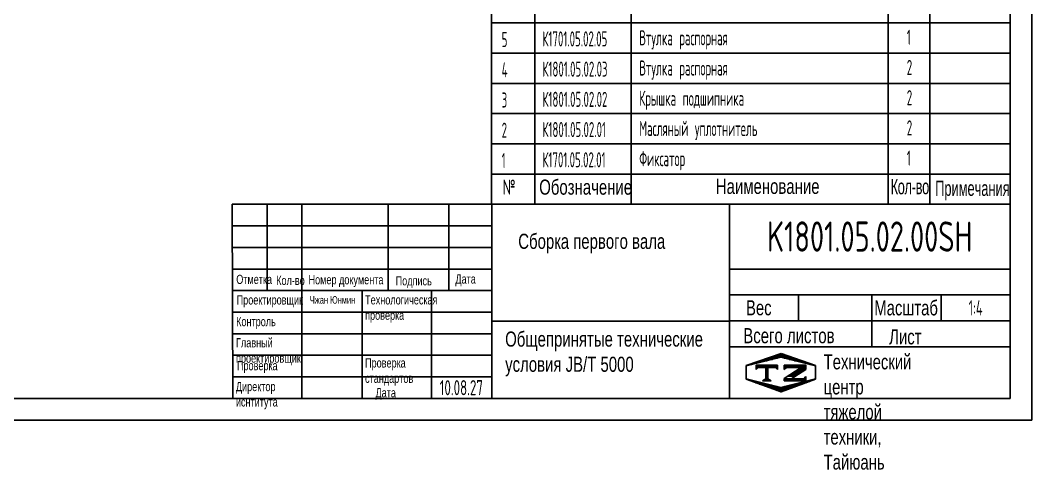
# Model space of a CAD drawing. Header units: millimetres. Extents: x 1710 to 3390, y 493 to 1727.
# Drawn here: x 2454 to 3390, y 493 to 910 of the extents above; entities that cross this region are included whole.
import ezdxf
from ezdxf.enums import TextEntityAlignment as Align

# ---------------------------------------------------------------- set-up
doc = ezdxf.new("R2010")
doc.units = ezdxf.units.MM
doc.header["$LTSCALE"] = 40
doc.linetypes.add('G', pattern=[2, 1.25, -0.25, 0.25, -0.25])
for name, color, linetype in [('01', 7, 'Continuous'), ('02', 1, 'Continuous'), ('05', 4, 'G'), ('11', 3, 'Continuous'), ('THICK', 7, 'Continuous')]:
    doc.layers.add(name, color=color, linetype=linetype)
doc.styles.add('HZLIB', font='TXT.shx', dxfattribs={"width": 0.5, "height": 14})
doc.styles.get("Standard").update_dxf_attribs({"font": 'isocp', "width": 0.707, "bigfont": 'intecad.shx'})

# ---------------------------------------------------------------- blocks, each defined once
blk = doc.blocks.new('*U52')
at = {"layer": '01'}
for points in [[(415, 5), (415, 292)], [(25, 5), (415, 5)]]:
    blk.add_lwpolyline(points, dxfattribs=at)
at = {"layer": '02'}
for points in [[(420, 0), (420, 297)], [(0, 0), (420, 0)]]:
    blk.add_lwpolyline(points, dxfattribs=at)
blk = doc.blocks.new('*X79')
at = {"color": 0}
for p, q in [((127.06, 7.8), (132.06, 7.8)), ((127.06, 7.5), (132.06, 7.5)), ((127.06, 7.2), (127.32, 7.2)), ((130.62, 7.2), (132.06, 7.2)), ((127.84, 5.4), (129.64, 5.4)), ((128.3, 5.7), (130.1, 5.7)), ((128.77, 6), (130.57, 6)), ((129.23, 6.3), (131.04, 6.3)), ((129.7, 6.6), (131.51, 6.6)), ((130.16, 6.9), (131.98, 6.9))]:
    blk.add_line(p, q, dxfattribs=at)
blk = doc.blocks.new('*X80')
at = {"color": 0}
for p, q in [((127.06, 4.8), (132.06, 4.8)), ((131.84, 5.1), (132.06, 5.1)), ((127.06, 4.5), (132.06, 4.5))]:
    blk.add_line(p, q, dxfattribs=at)
blk = doc.blocks.new('*X78')
at = {"color": 0}
for p, q in [((122.82, 4.8), (123.24, 4.8)), ((122.34, 4.5), (123.72, 4.5))]:
    blk.add_line(p, q, dxfattribs=at)
blk = doc.blocks.new('*X77')
at = {"color": 0}
for p, q in [((120.53, 7.8), (125.53, 7.8)), ((120.53, 7.5), (125.53, 7.5)), ((120.53, 7.2), (120.79, 7.2)), ((125.27, 7.2), (125.53, 7.2))]:
    blk.add_line(p, q, dxfattribs=at)
blk = doc.blocks.new('*X76')
at = {"color": 0}
for p, q in [((123.24, 9.6), (125.52, 9.6)), ((124.1, 9.9), (128.52, 9.9)), ((124.97, 10.2), (127.67, 10.2)), ((125.83, 10.5), (126.82, 10.5)), ((127.02, 9.6), (129.37, 9.6)), ((118.22, 7.8), (118.32, 7.8)), ((118.22, 7.5), (118.27, 7.5)), ((118.22, 7.2), (118.27, 7.2)), ((118.94, 8.1), (119.52, 8.1)), ((119.8, 8.4), (120.72, 8.4)), ((120.66, 8.7), (121.92, 8.7)), ((121.52, 9), (123.12, 9)), ((122.38, 9.3), (124.32, 9.3)), ((128.22, 9.3), (130.22, 9.3)), ((129.42, 9), (131.07, 9)), ((130.62, 8.7), (131.92, 8.7)), ((131.82, 8.4), (132.77, 8.4)), ((133.02, 8.1), (133.62, 8.1)), ((134.22, 7.8), (134.32, 7.8)), ((134.27, 7.5), (134.32, 7.5)), ((134.27, 7.2), (134.32, 7.2)), ((118.22, 6.9), (118.27, 6.9)), ((118.22, 6.6), (118.27, 6.6)), ((118.22, 6.3), (118.27, 6.3)), ((118.22, 6), (118.27, 6)), ((118.22, 5.7), (118.27, 5.7)), ((118.22, 5.4), (118.27, 5.4)), ((118.22, 5.1), (118.27, 5.1)), ((118.22, 4.8), (118.27, 4.8)), ((134.27, 6.9), (134.32, 6.9)), ((134.27, 6.6), (134.32, 6.6)), ((134.27, 6.3), (134.32, 6.3)), ((134.27, 6), (134.32, 6)), ((134.27, 5.7), (134.32, 5.7)), ((134.27, 5.4), (134.32, 5.4)), ((134.27, 5.1), (134.32, 5.1)), ((134.27, 4.8), (134.32, 4.8)), ((118.79, 4.5), (119.42, 4.5)), ((119.61, 4.2), (120.62, 4.2)), ((120.43, 3.9), (121.82, 3.9)), ((121.26, 3.6), (123.02, 3.6)), ((122.08, 3.3), (124.22, 3.3)), ((122.91, 3), (125.42, 3)), ((123.73, 2.7), (128.89, 2.7)), ((124.55, 2.4), (128.07, 2.4)), ((127.12, 3), (129.7, 3)), ((128.32, 3.3), (130.51, 3.3)), ((129.52, 3.6), (131.32, 3.6)), ((130.72, 3.9), (132.14, 3.9)), ((131.92, 4.2), (132.95, 4.2)), ((133.12, 4.5), (133.76, 4.5)), ((125.38, 2.1), (127.26, 2.1)), ((126.2, 1.8), (126.45, 1.8))]:
    blk.add_line(p, q, dxfattribs=at)

msp = doc.modelspace()

# ---------------------------------------------------------------- linework, layer by layer
for p, q in [((2890.37534, 1299.14417), (2890.37534, 739.14425)), ((2930.37533, 1299.14417), (2930.37533, 739.14425)), ((3019.47543, 1299.14417), (3019.47543, 739.14425)), ((3257.37027, 1299.14417), (3257.37027, 739.14425)), ((3296.10673, 1299.14417), (3296.10673, 739.14425)), ((3370.37534, 1299.14417), (3370.37534, 739.14425)), ((2890.37534, 907.14423), (3370.37534, 907.14423)), ((2890.37534, 879.14423), (3370.37534, 879.14423)), ((2890.37534, 851.14423), (3370.37534, 851.14423)), ((2890.37534, 823.14424), (3370.37534, 823.14424)), ((2890.37534, 795.14424), (3370.37534, 795.14424)), ((2890.37534, 767.14425), (3370.37534, 767.14425)), ((2890.37534, 739.14425), (3370.37534, 739.14425))]:
    msp.add_line(p, q)
at = {"layer": '01'}
msp.add_line((2650.20515, 739.14425), (2650.7509, 559.23813), dxfattribs=at)
at = {"layer": 'THICK'}
for p, q in [((2650.20515, 739.14425), (3370.37534, 739.14425)), ((2682.72386, 739.05748), (2682.72386, 739.14425)), ((2682.7342, 659.18597), (2682.7342, 739.14425)), ((2714.71751, 559.23813), (2714.71751, 739.14425)), ((2794.67579, 659.18597), (2794.67579, 739.14425)), ((2850.64658, 659.18597), (2850.64658, 739.14425)), ((2890.62571, 559.23813), (2890.62571, 739.14425)), ((3110.51096, 559.23813), (3110.51096, 739.14425)), ((3370.37534, 559.23813), (3370.37534, 739.14425)), ((2650.7509, 679.17554), (2890.62571, 679.17554)), ((3110.51096, 679.17554), (3370.37534, 679.17554)), ((2650.7509, 659.18597), (2890.62571, 659.18597)), ((2770.6883, 559.23813), (2770.6883, 659.18597)), ((2834.65492, 559.23813), (2834.65492, 659.18597)), ((3110.51096, 655.18806), (3370.37534, 655.18806)), ((3174.47758, 631.20058), (3174.47758, 655.18806)), ((3242.44211, 607.2131), (3242.44211, 655.18806)), ((3306.40873, 631.20058), (3306.40873, 655.18806)), ((2890.62571, 630.85403), (3110.51096, 630.85403)), ((3110.51096, 631.20058), (3370.37534, 631.20058)), ((3110.51096, 607.2131), (3370.37534, 607.2131)), ((2650.7509, 559.23813), (3370.37534, 559.23813))]:
    msp.add_line(p, q, dxfattribs=at)
at = {"layer": 'THICK', "color": 3}
for p, q in [((2650.7509, 719.15468), (2890.62571, 719.15468)), ((2650.7509, 699.16511), (2890.62571, 699.16511)), ((2650.7509, 639.19641), (2890.62571, 639.19641)), ((2650.7509, 619.20684), (2890.62571, 619.20684)), ((3125.91123, 589.64661), (3158.31448, 600.93264)), ((3158.31448, 600.93264), (3190.29691, 589.64661)), ((2650.7509, 599.21727), (2890.62571, 599.21727)), ((3126.12164, 589.39244), (3158.10495, 597.38827)), ((3135.15286, 586.02143), (3135.15286, 590.01934)), ((3135.15286, 590.01934), (3155.14243, 590.01934)), ((3155.14243, 590.01934), (3155.14243, 586.02143)), ((3158.10495, 597.38827), (3190.08825, 589.39244)), ((3161.26352, 590.01934), (3161.26352, 586.02143)), ((3161.26352, 590.01934), (3181.25309, 590.01934)), ((3181.25309, 590.01934), (3181.25309, 586.02143)), ((3125.91123, 577.07808), (3125.91123, 589.64661)), ((3126.12164, 577.3987), (3126.12164, 589.39244)), ((3137.15182, 588.02038), (3135.15286, 586.02143)), ((3153.14347, 588.02038), (3137.15182, 588.02038)), ((3144.27285, 588.03947), (3144.27285, 577.07407)), ((3145.14737, 588.03947), (3145.14737, 577.07407)), ((3146.14682, 588.03947), (3146.14682, 577.07407)), ((3155.14243, 586.02143), (3153.14347, 588.02038)), ((3161.26352, 586.02143), (3163.26248, 588.02038)), ((3177.00487, 588.02038), (3161.26352, 577.83556)), ((3163.26248, 588.02038), (3177.00487, 588.02038)), ((3181.25254, 586.05961), (3171.01162, 579.50542)), ((3190.08825, 589.39244), (3190.08825, 577.3987)), ((3190.29691, 589.64661), (3190.29691, 577.07808)), ((2650.7509, 579.2277), (2890.62571, 579.2277)), ((3158.31448, 565.27904), (3125.91123, 577.07808)), ((3158.10495, 569.40287), (3126.12164, 577.3987)), ((3145.14737, 577.98785), (3141.2745, 575.5511)), ((3141.2745, 575.5511), (3145.14737, 575.5511)), ((3145.14737, 577.98785), (3149.02024, 575.5511)), ((3149.02024, 575.5511), (3145.14737, 575.5511)), ((3190.08825, 577.3987), (3158.10495, 569.40287)), ((3190.29691, 577.07808), (3158.31448, 565.27904)), ((3161.26352, 577.83556), (3161.26352, 575.5511)), ((3161.26352, 575.5511), (3181.25254, 575.5511)), ((3171.01162, 579.50542), (3167.95636, 577.55005)), ((3179.25358, 577.55005), (3167.95636, 577.55005)), ((3181.25254, 579.54901), (3179.25358, 577.55005)), ((3181.25254, 575.5511), (3181.25254, 579.54901))]:
    msp.add_line(p, q, dxfattribs=at)

# ---------------------------------------------------------------- block references
at = {"layer": '01', "xscale": 4, "yscale": 4, "zscale": 4}
msp.add_blockref('*U52', (1710.37534, 539.23813), dxfattribs=at)
at = {"layer": 'THICK', "color": 3, "xscale": 3.997913595054346, "yscale": 3.997913595054115, "zscale": 3.997913595054123}
for name in ['*X76', '*X77', '*X79', '*X78', '*X80']:
    msp.add_blockref(name, (2653.2794, 558.26134), dxfattribs=at)

# ---------------------------------------------------------------- texts
at = {"style": 'HZLIB', "width": 0.5}
for s, p in [('К1701.05.02.05', (2937.45566, 885.35467)), ('Втулка распорная', (3027.09341, 886.39127)), ('1', (3274.70545, 886.89143)), ('5', (2899.70867, 884.74423)), ('4', (2899.70867, 856.74423)), ('К1801.05.02.03', (2937.45566, 857.35477)), ('Втулка распорная', (3027.09341, 858.39137)), ('2', (3274.70545, 858.89153)), ('3', (2899.70867, 828.74424)), ('К1801.05.02.02', (2937.45566, 829.35487)), ('Крышка подшипника', (3027.09341, 830.39147)), ('2', (3274.70545, 830.89163)), ('2', (2899.70867, 800.74424)), ('К1801.05.02.01', (2937.45566, 801.35497)), ('Масляный уплотнитель', (3027.09341, 802.39157)), ('2', (3274.70545, 802.89173)), ('1', (2899.70867, 772.74425)), ('К1701.05.02.01', (2937.45566, 773.35507)), ('Фиксатор', (3027.09341, 774.39167)), ('1', (3274.70545, 774.89183))]:
    msp.add_text(s, height=14, dxfattribs=at).set_placement(p)
at = {"layer": '01', "attachment_point": 1}
for s, insert, char_height in [('{\\Fisocp,intecad|c204;№}', (2900.64387, 762.03383), 14), ('{\\fArial|b0|i0|c204|p34;Обозначение}', (2934.4634, 762.03383), 14), ('{\\fArial|b0|i0|c204|p34;\\W0.607;\\T0.95;Кол-во}', (3259.72509, 762.43235), 14), ('{\\fArial|b0|i0|c204|p34;\\W0.607;Примечания}', (3300.97258, 760.93412), 14), ('{\\fArial|b0|i0|c204|p34;\\C3;Сборка первого вала}', (2915.05552, 711.85924), 14), ('{\\fArial|b0|i0|c204|p34;Дата}', (2856.85083, 674.17612), 8.5245637), ('{\\fArial|b0|i0|c204|p34;Отметка}', (2654.01561, 673.84925), 8.5245637), ('{\\fArial|b0|i0|c204|p34;Кол-во}', (2690.98396, 672.86864), 8.5245637), ('{\\fArial|b0|i0|c204|p34;Номер документа}', (2720.92883, 673.52458), 8.5245637), ('{\\fArial|b0|i0|c204|p34;Подпись}', (2801.56188, 672.54177), 8.5245637), ('{\\fArial|b0|i0|c204|p34;Проектировщик}', (2654.39074, 654.80785), 8.5245637), ('{\\fArial|b0|i0|c204|p34;\\C3;Чжан Юнмин}', (2722.11751, 654.05444), 7), ('{\\fArial|b0|i0|c204|p34;Технологическая\\Pпроверка}', (2773.30722, 654.87194), 8.5245637), ('{\\fArial|b0|i0|c204|p34;Вес}', (3125.86725, 650.22385), 13.9234541), ('{\\fArial|b0|i0|c204|p34;Контроль}', (2653.90112, 634.72855), 8.5245637), ('{\\fArial|b0|i0|c204|p34;Общепринятые технические\\Pусловия \\fArial|b0|i0|c0|p34;JB/T 5000}', (2902.93157, 621.27136), 14), ('{\\fArial|b0|i0|c204|p34;Всего листов}', (3123.36331, 624.422), 14), ('{\\fArial|b0|i0|c204|p34;Лист}', (3258.30818, 623.36865), 14), ('{\\fArial|b0|i0|c204|p34;Главный\\Pпроектировщик}', (2653.82563, 615.10779), 8.5245637), ('{\\fArial|b0|i0|c204|p34;Проверка}', (2654.65873, 593.90691), 8.5245637), ('{\\fArial|b0|i0|c204|p34;Проверка\\Pстандартов}', (2773.22558, 596.43963), 8.5245637), ('{\\fArial|b0|i0|c204|p34;Директор\\Pиснтитута}', (2653.6945, 574.53867), 8.5245637), ('{\\fArial|b0|i0|c204|p34;Дата}', (2782.9109, 568.8409), 8.5245637)]:
    msp.add_mtext(s, dxfattribs=dict(at, insert=insert, char_height=char_height))
for s, insert, char_height, width in [('{\\fArial|b0|i0|c204|p34;Наименование}', (3097.93258, 762.74531), 14, 0.6699352), ('{\\fArial|b0|i0|c204|p34;Технический центр\\Pтяжелой техники, Тайюань}', (3197.72276, 600.14712), 13.9234541, 0.6543071)]:
    msp.add_mtext(s, dxfattribs=dict(at, insert=insert, char_height=char_height, width=width))
at = {"layer": '05', "insert": (3244.64034, 650.15797), "char_height": 13.9290257, "attachment_point": 1}
msp.add_mtext('{\\fArial|b0|i0|c204|p34;\\C0;Масштаб}', dxfattribs=at)
at = {"layer": '11'}
for s, height, width, p, p2 in [('K1801.05.02.00SH', 28, 0.696129, (3145.30505, 695.23813), (3335.44563, 695.23813)), ('1:4', 14, 0.633862, (3331.94164, 636.23813), (3344.80904, 636.23813)), ('10.08.27', 14, 0.642055, (2842.37534, 562.23813), (2882.37534, 562.23813))]:
    msp.add_text(s, height=height, dxfattribs=dict(at, width=width)).set_placement(p, p2, align=Align.FIT)

doc.saveas('drawing.dxf')
